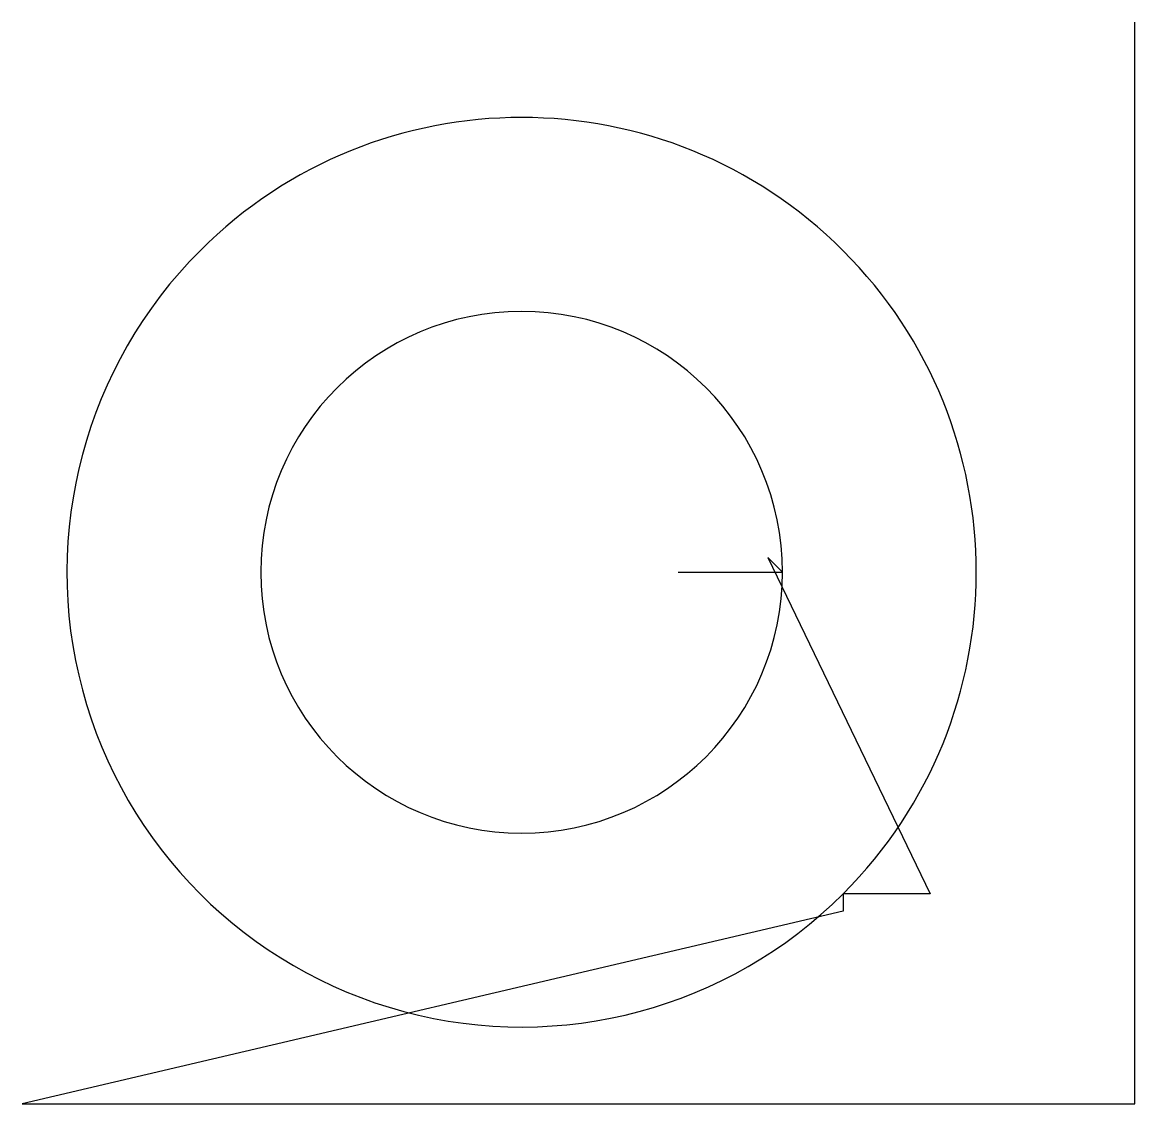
# Model space of a CAD drawing. Header units: metres. Extents: x 0 to 320, y 2189 to 2500.
import ezdxf

# ---------------------------------------------------------------- set-up
doc = ezdxf.new("R2010")
doc.units = ezdxf.units.M

msp = doc.modelspace()

# ---------------------------------------------------------------- linework, layer by layer
at = {"layer": 'TOOL_0'}
for p, q in [((319.886, 2499), (319.886, 2500)), ((319.886, 2189.054), (319.886, 2499)), ((218.58, 2341.869), (214.337, 2346.112)), ((214.337, 2346.112), (261.033, 2249.415)), ((188.58, 2341.869), (218.58, 2341.869)), ((261.033, 2249.415), (236.033, 2249.415)), ((236.033, 2249.415), (236.033, 2244.415)), ((236.033, 2244.415), (-0.001, 2189.054)), ((-0.001, 2189.054), (0.999, 2189.054)), ((0.999, 2189.054), (-0.001, 2189.054)), ((-0.001, 2189.054), (0.999, 2189.054)), ((0.999, 2189.054), (319.886, 2189.054))]:
    msp.add_line(p, q, dxfattribs=at)
for centre, radius, start, end in [((143.579, 2341.869), 130.75, 315, 134.99969), ((143.579, 2341.869), 130.75, 134.99969, 315), ((143.58, 2341.869), 75, 0, 180), ((143.58, 2341.869), 75, 180, 0)]:
    msp.add_arc(centre, radius, start, end, dxfattribs=at)

doc.saveas('drawing.dxf')
